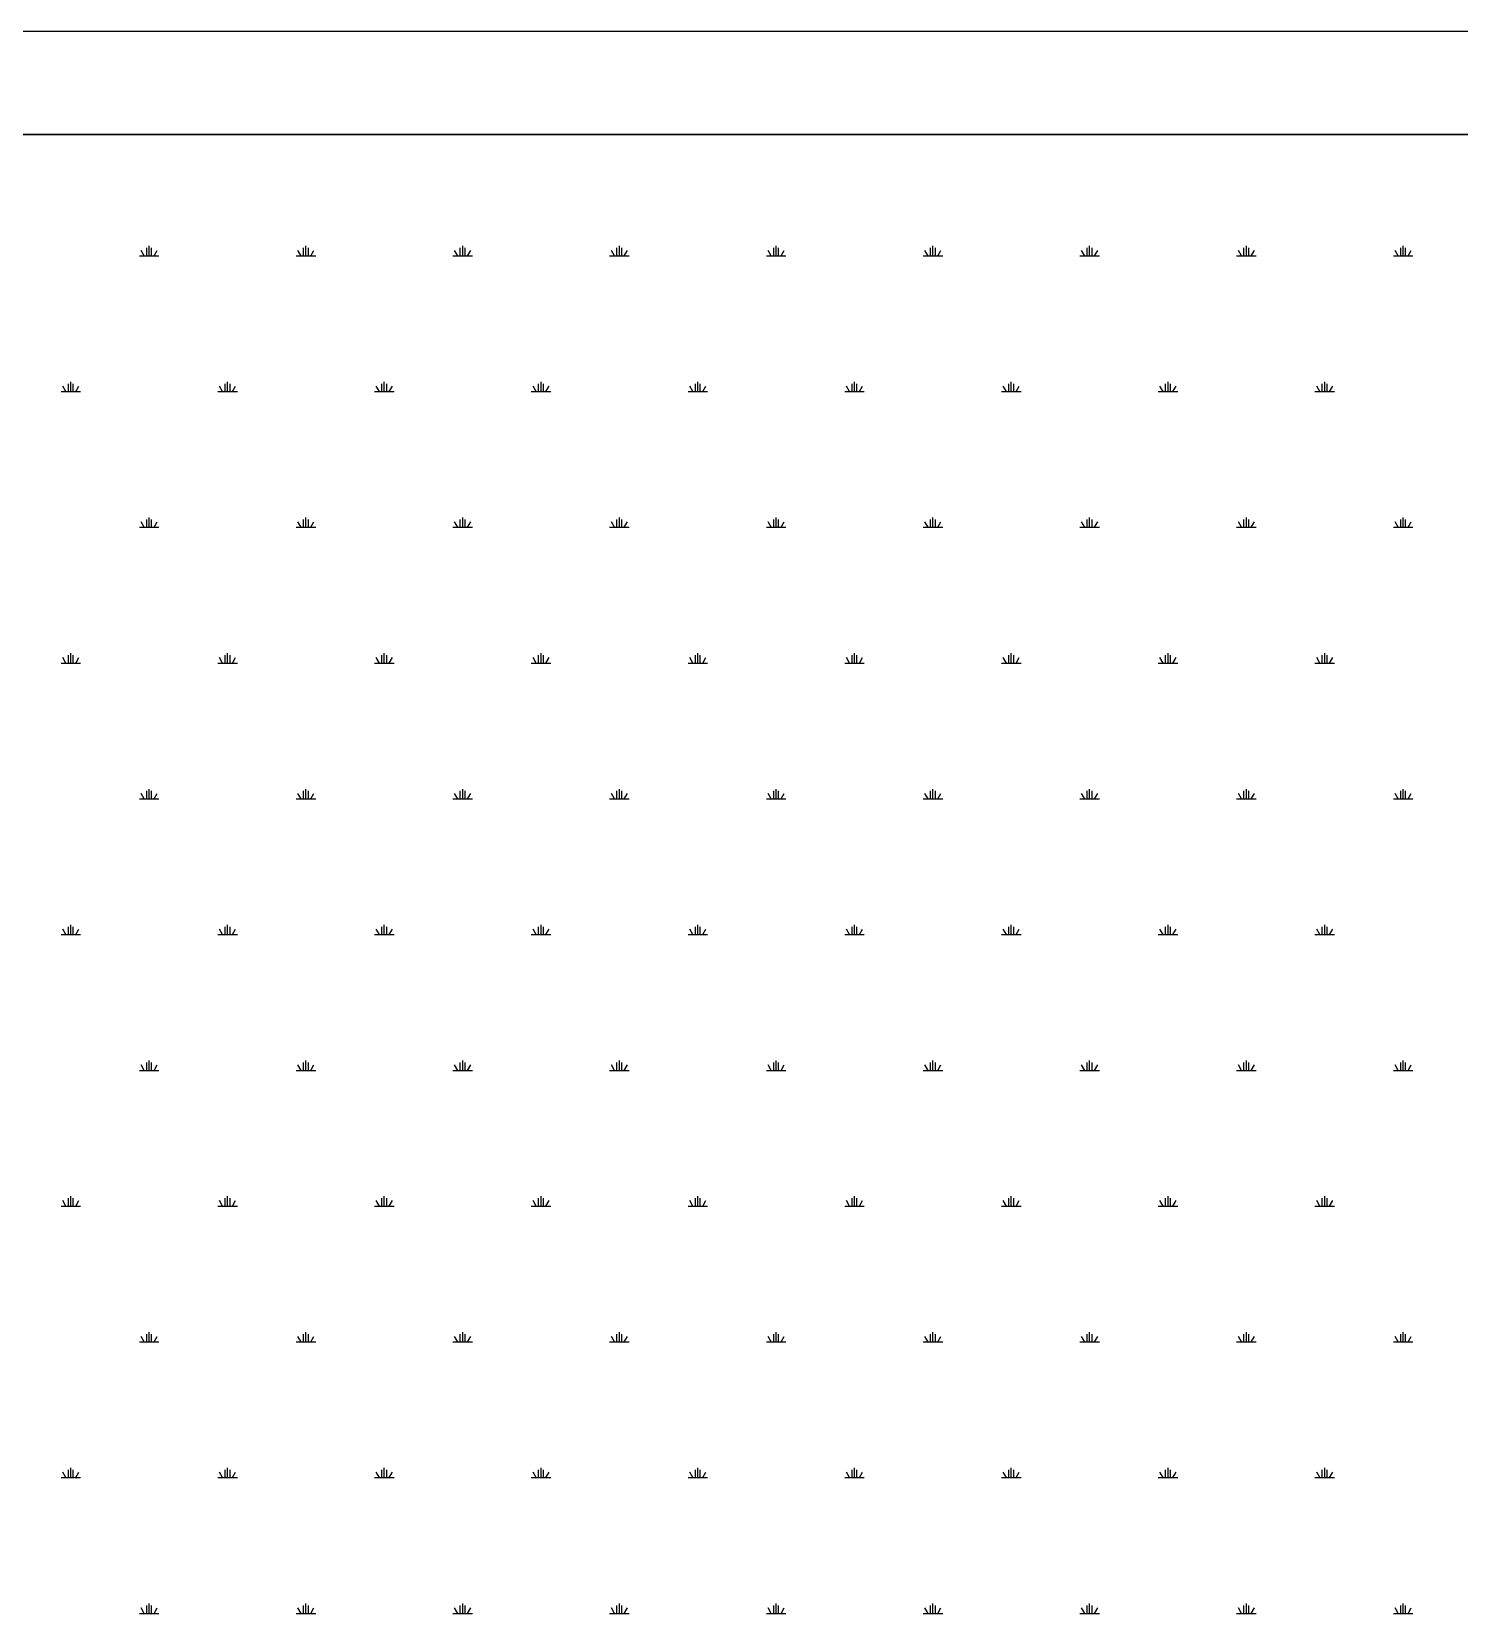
# Model space of a CAD drawing. Header units: millimetres. Extents: x 2999.9 to 3041.9, y 869.6 to 906.3.
# Drawn here: x 3036.584 to 3037.278, y 897.119 to 897.888 of the extents above; entities that cross this region are included whole.
import ezdxf

# ---------------------------------------------------------------- set-up
doc = ezdxf.new("R2010")
doc.units = ezdxf.units.MM

msp = doc.modelspace()

# ---------------------------------------------------------------- linework, layer by layer
at = {"color": 4}
msp.add_line((3038.06921, 897.88752), (3036.56921, 897.88752), dxfattribs=at)
at = {"color": 41, "lineweight": 30}
msp.add_line((3038.06921, 897.83752), (3036.56921, 897.83752), dxfattribs=at)
at = {"color": 76, "linetype": 'Continuous'}
for p, q in [((3036.64131, 897.77855), (3036.64131, 897.78332)), ((3036.71751, 897.77855), (3036.71751, 897.78332)), ((3036.79371, 897.77855), (3036.79371, 897.78332)), ((3036.86991, 897.77855), (3036.86991, 897.78332)), ((3036.94611, 897.77855), (3036.94611, 897.78332)), ((3037.02231, 897.77855), (3037.02231, 897.78332)), ((3037.09851, 897.77855), (3037.09851, 897.78332)), ((3037.17471, 897.77855), (3037.17471, 897.78332)), ((3037.25091, 897.77855), (3037.25091, 897.78332)), ((3036.63655, 897.77855), (3036.64607, 897.77855)), ((3036.63893, 897.77855), (3036.6374, 897.78119)), ((3036.64012, 897.77855), (3036.64012, 897.78236)), ((3036.6425, 897.77855), (3036.6425, 897.78236)), ((3036.64369, 897.77856), (3036.64522, 897.7812)), ((3036.71275, 897.77855), (3036.72227, 897.77855)), ((3036.71513, 897.77855), (3036.7136, 897.78119)), ((3036.71632, 897.77855), (3036.71632, 897.78236)), ((3036.7187, 897.77855), (3036.7187, 897.78236)), ((3036.71989, 897.77856), (3036.72142, 897.7812)), ((3036.78895, 897.77855), (3036.79847, 897.77855)), ((3036.79133, 897.77855), (3036.7898, 897.78119)), ((3036.79252, 897.77855), (3036.79252, 897.78236)), ((3036.7949, 897.77855), (3036.7949, 897.78236)), ((3036.79609, 897.77856), (3036.79762, 897.7812)), ((3036.86515, 897.77855), (3036.87467, 897.77855)), ((3036.86753, 897.77855), (3036.866, 897.78119)), ((3036.86872, 897.77855), (3036.86872, 897.78236)), ((3036.8711, 897.77855), (3036.8711, 897.78236)), ((3036.87229, 897.77856), (3036.87382, 897.7812)), ((3036.94135, 897.77855), (3036.95087, 897.77855)), ((3036.94373, 897.77855), (3036.9422, 897.78119)), ((3036.94492, 897.77855), (3036.94492, 897.78236)), ((3036.9473, 897.77855), (3036.9473, 897.78236)), ((3036.94849, 897.77856), (3036.95002, 897.7812)), ((3037.01755, 897.77855), (3037.02707, 897.77855)), ((3037.01993, 897.77855), (3037.0184, 897.78119)), ((3037.02112, 897.77855), (3037.02112, 897.78236)), ((3037.0235, 897.77855), (3037.0235, 897.78236)), ((3037.02469, 897.77856), (3037.02622, 897.7812)), ((3037.09375, 897.77855), (3037.10327, 897.77855)), ((3037.09613, 897.77855), (3037.0946, 897.78119)), ((3037.09732, 897.77855), (3037.09732, 897.78236)), ((3037.0997, 897.77855), (3037.0997, 897.78236)), ((3037.10089, 897.77856), (3037.10242, 897.7812)), ((3037.16995, 897.77855), (3037.17947, 897.77855)), ((3037.17233, 897.77855), (3037.1708, 897.78119)), ((3037.17352, 897.77855), (3037.17352, 897.78236)), ((3037.1759, 897.77855), (3037.1759, 897.78236)), ((3037.17709, 897.77856), (3037.17862, 897.7812)), ((3037.24615, 897.77855), (3037.25567, 897.77855)), ((3037.24853, 897.77855), (3037.247, 897.78119)), ((3037.24972, 897.77855), (3037.24972, 897.78236)), ((3037.2521, 897.77855), (3037.2521, 897.78236)), ((3037.25329, 897.77856), (3037.25482, 897.7812)), ((3036.60083, 897.71256), (3036.5993, 897.7152)), ((3036.60202, 897.71256), (3036.60202, 897.71637)), ((3036.60321, 897.71256), (3036.60321, 897.71733)), ((3036.6044, 897.71256), (3036.6044, 897.71637)), ((3036.60559, 897.71256), (3036.60712, 897.7152)), ((3036.67703, 897.71256), (3036.6755, 897.7152)), ((3036.67822, 897.71256), (3036.67822, 897.71637)), ((3036.67941, 897.71256), (3036.67941, 897.71733)), ((3036.6806, 897.71256), (3036.6806, 897.71637)), ((3036.68179, 897.71256), (3036.68332, 897.7152)), ((3036.75323, 897.71256), (3036.7517, 897.7152)), ((3036.75442, 897.71256), (3036.75442, 897.71637)), ((3036.75561, 897.71256), (3036.75561, 897.71733)), ((3036.7568, 897.71256), (3036.7568, 897.71637)), ((3036.75799, 897.71256), (3036.75952, 897.7152)), ((3036.82943, 897.71256), (3036.8279, 897.7152)), ((3036.83062, 897.71256), (3036.83062, 897.71637)), ((3036.83181, 897.71256), (3036.83181, 897.71733)), ((3036.833, 897.71256), (3036.833, 897.71637)), ((3036.83419, 897.71256), (3036.83572, 897.7152)), ((3036.90563, 897.71256), (3036.9041, 897.7152)), ((3036.90682, 897.71256), (3036.90682, 897.71637)), ((3036.90801, 897.71256), (3036.90801, 897.71733)), ((3036.9092, 897.71256), (3036.9092, 897.71637)), ((3036.91039, 897.71256), (3036.91192, 897.7152)), ((3036.98183, 897.71256), (3036.9803, 897.7152)), ((3036.98302, 897.71256), (3036.98302, 897.71637)), ((3036.98421, 897.71256), (3036.98421, 897.71733)), ((3036.9854, 897.71256), (3036.9854, 897.71637)), ((3036.98659, 897.71256), (3036.98812, 897.7152)), ((3037.05803, 897.71256), (3037.0565, 897.7152)), ((3037.05922, 897.71256), (3037.05922, 897.71637)), ((3037.06041, 897.71256), (3037.06041, 897.71733)), ((3037.0616, 897.71256), (3037.0616, 897.71637)), ((3037.06279, 897.71256), (3037.06432, 897.7152)), ((3037.13423, 897.71256), (3037.1327, 897.7152)), ((3037.13542, 897.71256), (3037.13542, 897.71637)), ((3037.13661, 897.71256), (3037.13661, 897.71733)), ((3037.1378, 897.71256), (3037.1378, 897.71637)), ((3037.13899, 897.71256), (3037.14052, 897.7152)), ((3037.21043, 897.71256), (3037.2089, 897.7152)), ((3037.21162, 897.71256), (3037.21162, 897.71637)), ((3037.21281, 897.71256), (3037.21281, 897.71733)), ((3037.214, 897.71256), (3037.214, 897.71637)), ((3037.21519, 897.71256), (3037.21672, 897.7152)), ((3036.59845, 897.71256), (3036.60797, 897.71256)), ((3036.67465, 897.71256), (3036.68417, 897.71256)), ((3036.75085, 897.71256), (3036.76037, 897.71256)), ((3036.82705, 897.71256), (3036.83657, 897.71256)), ((3036.90325, 897.71256), (3036.91277, 897.71256)), ((3036.97945, 897.71256), (3036.98897, 897.71256)), ((3037.05565, 897.71256), (3037.06517, 897.71256)), ((3037.13185, 897.71256), (3037.14137, 897.71256)), ((3037.20805, 897.71256), (3037.21757, 897.71256)), ((3036.63655, 897.64657), (3036.64607, 897.64657)), ((3036.63893, 897.64657), (3036.6374, 897.64921)), ((3036.64012, 897.64657), (3036.64012, 897.65038)), ((3036.64131, 897.64657), (3036.64131, 897.65133)), ((3036.6425, 897.64657), (3036.6425, 897.65038)), ((3036.64369, 897.64657), (3036.64522, 897.64921)), ((3036.71275, 897.64657), (3036.72227, 897.64657)), ((3036.71513, 897.64657), (3036.7136, 897.64921)), ((3036.71632, 897.64657), (3036.71632, 897.65038)), ((3036.71751, 897.64657), (3036.71751, 897.65133)), ((3036.7187, 897.64657), (3036.7187, 897.65038)), ((3036.71989, 897.64657), (3036.72142, 897.64921)), ((3036.78895, 897.64657), (3036.79847, 897.64657)), ((3036.79133, 897.64657), (3036.7898, 897.64921)), ((3036.79252, 897.64657), (3036.79252, 897.65038)), ((3036.79371, 897.64657), (3036.79371, 897.65133)), ((3036.7949, 897.64657), (3036.7949, 897.65038)), ((3036.79609, 897.64657), (3036.79762, 897.64921)), ((3036.86515, 897.64657), (3036.87467, 897.64657)), ((3036.86753, 897.64657), (3036.866, 897.64921)), ((3036.86872, 897.64657), (3036.86872, 897.65038)), ((3036.86991, 897.64657), (3036.86991, 897.65133)), ((3036.8711, 897.64657), (3036.8711, 897.65038)), ((3036.87229, 897.64657), (3036.87382, 897.64921)), ((3036.94135, 897.64657), (3036.95087, 897.64657)), ((3036.94373, 897.64657), (3036.9422, 897.64921)), ((3036.94492, 897.64657), (3036.94492, 897.65038)), ((3036.94611, 897.64657), (3036.94611, 897.65133)), ((3036.9473, 897.64657), (3036.9473, 897.65038)), ((3036.94849, 897.64657), (3036.95002, 897.64921)), ((3037.01755, 897.64657), (3037.02707, 897.64657)), ((3037.01993, 897.64657), (3037.0184, 897.64921)), ((3037.02112, 897.64657), (3037.02112, 897.65038)), ((3037.02231, 897.64657), (3037.02231, 897.65133)), ((3037.0235, 897.64657), (3037.0235, 897.65038)), ((3037.02469, 897.64657), (3037.02622, 897.64921)), ((3037.09375, 897.64657), (3037.10327, 897.64657)), ((3037.09613, 897.64657), (3037.0946, 897.64921)), ((3037.09732, 897.64657), (3037.09732, 897.65038)), ((3037.09851, 897.64657), (3037.09851, 897.65133)), ((3037.0997, 897.64657), (3037.0997, 897.65038)), ((3037.10089, 897.64657), (3037.10242, 897.64921)), ((3037.16995, 897.64657), (3037.17947, 897.64657)), ((3037.17233, 897.64657), (3037.1708, 897.64921)), ((3037.17352, 897.64657), (3037.17352, 897.65038)), ((3037.17471, 897.64657), (3037.17471, 897.65133)), ((3037.1759, 897.64657), (3037.1759, 897.65038)), ((3037.17709, 897.64657), (3037.17862, 897.64921)), ((3037.24615, 897.64657), (3037.25567, 897.64657)), ((3037.24853, 897.64657), (3037.247, 897.64921)), ((3037.24972, 897.64657), (3037.24972, 897.65038)), ((3037.25091, 897.64657), (3037.25091, 897.65133)), ((3037.2521, 897.64657), (3037.2521, 897.65038)), ((3037.25329, 897.64657), (3037.25482, 897.64921)), ((3036.60083, 897.58058), (3036.5993, 897.58322)), ((3036.60202, 897.58058), (3036.60202, 897.58439)), ((3036.60321, 897.58058), (3036.60321, 897.58534)), ((3036.6044, 897.58058), (3036.6044, 897.58439)), ((3036.60559, 897.58058), (3036.60712, 897.58322)), ((3036.67703, 897.58058), (3036.6755, 897.58322)), ((3036.67822, 897.58058), (3036.67822, 897.58439)), ((3036.67941, 897.58058), (3036.67941, 897.58534)), ((3036.6806, 897.58058), (3036.6806, 897.58439)), ((3036.68179, 897.58058), (3036.68332, 897.58322)), ((3036.75323, 897.58058), (3036.7517, 897.58322)), ((3036.75442, 897.58058), (3036.75442, 897.58439)), ((3036.75561, 897.58058), (3036.75561, 897.58534)), ((3036.7568, 897.58058), (3036.7568, 897.58439)), ((3036.75799, 897.58058), (3036.75952, 897.58322)), ((3036.82943, 897.58058), (3036.8279, 897.58322)), ((3036.83062, 897.58058), (3036.83062, 897.58439)), ((3036.83181, 897.58058), (3036.83181, 897.58534)), ((3036.833, 897.58058), (3036.833, 897.58439)), ((3036.83419, 897.58058), (3036.83572, 897.58322)), ((3036.90563, 897.58058), (3036.9041, 897.58322)), ((3036.90682, 897.58058), (3036.90682, 897.58439)), ((3036.90801, 897.58058), (3036.90801, 897.58534)), ((3036.9092, 897.58058), (3036.9092, 897.58439)), ((3036.91039, 897.58058), (3036.91192, 897.58322)), ((3036.98183, 897.58058), (3036.9803, 897.58322)), ((3036.98302, 897.58058), (3036.98302, 897.58439)), ((3036.98421, 897.58058), (3036.98421, 897.58534)), ((3036.9854, 897.58058), (3036.9854, 897.58439)), ((3036.98659, 897.58058), (3036.98812, 897.58322)), ((3037.05803, 897.58058), (3037.0565, 897.58322)), ((3037.05922, 897.58058), (3037.05922, 897.58439)), ((3037.06041, 897.58058), (3037.06041, 897.58534)), ((3037.0616, 897.58058), (3037.0616, 897.58439)), ((3037.06279, 897.58058), (3037.06432, 897.58322)), ((3037.13423, 897.58058), (3037.1327, 897.58322)), ((3037.13542, 897.58058), (3037.13542, 897.58439)), ((3037.13661, 897.58058), (3037.13661, 897.58534)), ((3037.1378, 897.58058), (3037.1378, 897.58439)), ((3037.13899, 897.58058), (3037.14052, 897.58322)), ((3037.21043, 897.58058), (3037.2089, 897.58322)), ((3037.21162, 897.58058), (3037.21162, 897.58439)), ((3037.21281, 897.58058), (3037.21281, 897.58534)), ((3037.214, 897.58058), (3037.214, 897.58439)), ((3037.21519, 897.58058), (3037.21672, 897.58322)), ((3036.59845, 897.58058), (3036.60797, 897.58058)), ((3036.67465, 897.58058), (3036.68417, 897.58058)), ((3036.75085, 897.58058), (3036.76037, 897.58058)), ((3036.82705, 897.58058), (3036.83657, 897.58058)), ((3036.90325, 897.58058), (3036.91277, 897.58058)), ((3036.97945, 897.58058), (3036.98897, 897.58058)), ((3037.05565, 897.58058), (3037.06517, 897.58058)), ((3037.13185, 897.58058), (3037.14137, 897.58058)), ((3037.20805, 897.58058), (3037.21757, 897.58058)), ((3036.63655, 897.51459), (3036.64607, 897.51459)), ((3036.63893, 897.51459), (3036.6374, 897.51723)), ((3036.64012, 897.51459), (3036.64012, 897.5184)), ((3036.64131, 897.51459), (3036.64131, 897.51935)), ((3036.6425, 897.51459), (3036.6425, 897.5184)), ((3036.64369, 897.51459), (3036.64522, 897.51723)), ((3036.71275, 897.51459), (3036.72227, 897.51459)), ((3036.71513, 897.51459), (3036.7136, 897.51723)), ((3036.71632, 897.51459), (3036.71632, 897.5184)), ((3036.71751, 897.51459), (3036.71751, 897.51935)), ((3036.7187, 897.51459), (3036.7187, 897.5184)), ((3036.71989, 897.51459), (3036.72142, 897.51723)), ((3036.78895, 897.51459), (3036.79847, 897.51459)), ((3036.79133, 897.51459), (3036.7898, 897.51723)), ((3036.79252, 897.51459), (3036.79252, 897.5184)), ((3036.79371, 897.51459), (3036.79371, 897.51935)), ((3036.7949, 897.51459), (3036.7949, 897.5184)), ((3036.79609, 897.51459), (3036.79762, 897.51723)), ((3036.86515, 897.51459), (3036.87467, 897.51459)), ((3036.86753, 897.51459), (3036.866, 897.51723)), ((3036.86872, 897.51459), (3036.86872, 897.5184)), ((3036.86991, 897.51459), (3036.86991, 897.51935)), ((3036.8711, 897.51459), (3036.8711, 897.5184)), ((3036.87229, 897.51459), (3036.87382, 897.51723)), ((3036.94135, 897.51459), (3036.95087, 897.51459)), ((3036.94373, 897.51459), (3036.9422, 897.51723)), ((3036.94492, 897.51459), (3036.94492, 897.5184)), ((3036.94611, 897.51459), (3036.94611, 897.51935)), ((3036.9473, 897.51459), (3036.9473, 897.5184)), ((3036.94849, 897.51459), (3036.95002, 897.51723)), ((3037.01755, 897.51459), (3037.02707, 897.51459)), ((3037.01993, 897.51459), (3037.0184, 897.51723)), ((3037.02112, 897.51459), (3037.02112, 897.5184)), ((3037.02231, 897.51459), (3037.02231, 897.51935)), ((3037.0235, 897.51459), (3037.0235, 897.5184)), ((3037.02469, 897.51459), (3037.02622, 897.51723)), ((3037.09375, 897.51459), (3037.10327, 897.51459)), ((3037.09613, 897.51459), (3037.0946, 897.51723)), ((3037.09732, 897.51459), (3037.09732, 897.5184)), ((3037.09851, 897.51459), (3037.09851, 897.51935)), ((3037.0997, 897.51459), (3037.0997, 897.5184)), ((3037.10089, 897.51459), (3037.10242, 897.51723)), ((3037.16995, 897.51459), (3037.17947, 897.51459)), ((3037.17233, 897.51459), (3037.1708, 897.51723)), ((3037.17352, 897.51459), (3037.17352, 897.5184)), ((3037.17471, 897.51459), (3037.17471, 897.51935)), ((3037.1759, 897.51459), (3037.1759, 897.5184)), ((3037.17709, 897.51459), (3037.17862, 897.51723)), ((3037.24615, 897.51459), (3037.25567, 897.51459)), ((3037.24853, 897.51459), (3037.247, 897.51723)), ((3037.24972, 897.51459), (3037.24972, 897.5184)), ((3037.25091, 897.51459), (3037.25091, 897.51935)), ((3037.2521, 897.51459), (3037.2521, 897.5184)), ((3037.25329, 897.51459), (3037.25482, 897.51723)), ((3036.60202, 897.4486), (3036.60202, 897.45241)), ((3036.60321, 897.4486), (3036.60321, 897.45336)), ((3036.6044, 897.4486), (3036.6044, 897.45241)), ((3036.67822, 897.4486), (3036.67822, 897.45241)), ((3036.67941, 897.4486), (3036.67941, 897.45336)), ((3036.6806, 897.4486), (3036.6806, 897.45241)), ((3036.75442, 897.4486), (3036.75442, 897.45241)), ((3036.75561, 897.4486), (3036.75561, 897.45336)), ((3036.7568, 897.4486), (3036.7568, 897.45241)), ((3036.83062, 897.4486), (3036.83062, 897.45241)), ((3036.83181, 897.4486), (3036.83181, 897.45336)), ((3036.833, 897.4486), (3036.833, 897.45241)), ((3036.90682, 897.4486), (3036.90682, 897.45241)), ((3036.90801, 897.4486), (3036.90801, 897.45336)), ((3036.9092, 897.4486), (3036.9092, 897.45241)), ((3036.98302, 897.4486), (3036.98302, 897.45241)), ((3036.98421, 897.4486), (3036.98421, 897.45336)), ((3036.9854, 897.4486), (3036.9854, 897.45241)), ((3037.05922, 897.4486), (3037.05922, 897.45241)), ((3037.06041, 897.4486), (3037.06041, 897.45336)), ((3037.0616, 897.4486), (3037.0616, 897.45241)), ((3037.13542, 897.4486), (3037.13542, 897.45241)), ((3037.13661, 897.4486), (3037.13661, 897.45336)), ((3037.1378, 897.4486), (3037.1378, 897.45241)), ((3037.21162, 897.4486), (3037.21162, 897.45241)), ((3037.21281, 897.4486), (3037.21281, 897.45336)), ((3037.214, 897.4486), (3037.214, 897.45241)), ((3036.59845, 897.4486), (3036.60797, 897.4486)), ((3036.60083, 897.4486), (3036.5993, 897.45124)), ((3036.60559, 897.4486), (3036.60712, 897.45124)), ((3036.67465, 897.4486), (3036.68417, 897.4486)), ((3036.67703, 897.4486), (3036.6755, 897.45124)), ((3036.68179, 897.4486), (3036.68332, 897.45124)), ((3036.75085, 897.4486), (3036.76037, 897.4486)), ((3036.75323, 897.4486), (3036.7517, 897.45124)), ((3036.75799, 897.4486), (3036.75952, 897.45124)), ((3036.82705, 897.4486), (3036.83657, 897.4486)), ((3036.82943, 897.4486), (3036.8279, 897.45124)), ((3036.83419, 897.4486), (3036.83572, 897.45124)), ((3036.90325, 897.4486), (3036.91277, 897.4486)), ((3036.90563, 897.4486), (3036.9041, 897.45124)), ((3036.91039, 897.4486), (3036.91192, 897.45124)), ((3036.97945, 897.4486), (3036.98897, 897.4486)), ((3036.98183, 897.4486), (3036.9803, 897.45124)), ((3036.98659, 897.4486), (3036.98812, 897.45124)), ((3037.05565, 897.4486), (3037.06517, 897.4486)), ((3037.05803, 897.4486), (3037.0565, 897.45124)), ((3037.06279, 897.4486), (3037.06432, 897.45124)), ((3037.13185, 897.4486), (3037.14137, 897.4486)), ((3037.13423, 897.4486), (3037.1327, 897.45124)), ((3037.13899, 897.4486), (3037.14052, 897.45124)), ((3037.20805, 897.4486), (3037.21757, 897.4486)), ((3037.21043, 897.4486), (3037.2089, 897.45124)), ((3037.21519, 897.4486), (3037.21672, 897.45124)), ((3036.63893, 897.38261), (3036.6374, 897.38525)), ((3036.64012, 897.38261), (3036.64012, 897.38642)), ((3036.64131, 897.38261), (3036.64131, 897.38737)), ((3036.6425, 897.38261), (3036.6425, 897.38642)), ((3036.64369, 897.38261), (3036.64522, 897.38525)), ((3036.71513, 897.38261), (3036.7136, 897.38525)), ((3036.71632, 897.38261), (3036.71632, 897.38642)), ((3036.71751, 897.38261), (3036.71751, 897.38737)), ((3036.7187, 897.38261), (3036.7187, 897.38642)), ((3036.71989, 897.38261), (3036.72142, 897.38525)), ((3036.79133, 897.38261), (3036.7898, 897.38525)), ((3036.79252, 897.38261), (3036.79252, 897.38642)), ((3036.79371, 897.38261), (3036.79371, 897.38737)), ((3036.7949, 897.38261), (3036.7949, 897.38642)), ((3036.79609, 897.38261), (3036.79762, 897.38525)), ((3036.86753, 897.38261), (3036.866, 897.38525)), ((3036.86872, 897.38261), (3036.86872, 897.38642)), ((3036.86991, 897.38261), (3036.86991, 897.38737)), ((3036.8711, 897.38261), (3036.8711, 897.38642)), ((3036.87229, 897.38261), (3036.87382, 897.38525)), ((3036.94373, 897.38261), (3036.9422, 897.38525)), ((3036.94492, 897.38261), (3036.94492, 897.38642)), ((3036.94611, 897.38261), (3036.94611, 897.38737)), ((3036.9473, 897.38261), (3036.9473, 897.38642)), ((3036.94849, 897.38261), (3036.95002, 897.38525)), ((3037.01993, 897.38261), (3037.0184, 897.38525)), ((3037.02112, 897.38261), (3037.02112, 897.38642)), ((3037.02231, 897.38261), (3037.02231, 897.38737)), ((3037.0235, 897.38261), (3037.0235, 897.38642)), ((3037.02469, 897.38261), (3037.02622, 897.38525)), ((3037.09613, 897.38261), (3037.0946, 897.38525)), ((3037.09732, 897.38261), (3037.09732, 897.38642)), ((3037.09851, 897.38261), (3037.09851, 897.38737)), ((3037.0997, 897.38261), (3037.0997, 897.38642)), ((3037.10089, 897.38261), (3037.10242, 897.38525)), ((3037.17233, 897.38261), (3037.1708, 897.38525)), ((3037.17352, 897.38261), (3037.17352, 897.38642)), ((3037.17471, 897.38261), (3037.17471, 897.38737)), ((3037.1759, 897.38261), (3037.1759, 897.38642)), ((3037.17709, 897.38261), (3037.17862, 897.38525)), ((3037.24853, 897.38261), (3037.247, 897.38525)), ((3037.24972, 897.38261), (3037.24972, 897.38642)), ((3037.25091, 897.38261), (3037.25091, 897.38737)), ((3037.2521, 897.38261), (3037.2521, 897.38642)), ((3037.25329, 897.38261), (3037.25482, 897.38525)), ((3036.63655, 897.38261), (3036.64607, 897.38261)), ((3036.71275, 897.38261), (3036.72227, 897.38261)), ((3036.78895, 897.38261), (3036.79847, 897.38261)), ((3036.86515, 897.38261), (3036.87467, 897.38261)), ((3036.94135, 897.38261), (3036.95087, 897.38261)), ((3037.01755, 897.38261), (3037.02707, 897.38261)), ((3037.09375, 897.38261), (3037.10327, 897.38261)), ((3037.16995, 897.38261), (3037.17947, 897.38261)), ((3037.24615, 897.38261), (3037.25567, 897.38261)), ((3036.59845, 897.31662), (3036.60797, 897.31662)), ((3036.60083, 897.31662), (3036.5993, 897.31926)), ((3036.60202, 897.31662), (3036.60202, 897.32043)), ((3036.60321, 897.31662), (3036.60321, 897.32138)), ((3036.6044, 897.31662), (3036.6044, 897.32043)), ((3036.60559, 897.31662), (3036.60712, 897.31926)), ((3036.67465, 897.31662), (3036.68417, 897.31662)), ((3036.67703, 897.31662), (3036.6755, 897.31926)), ((3036.67822, 897.31662), (3036.67822, 897.32043)), ((3036.67941, 897.31662), (3036.67941, 897.32138)), ((3036.6806, 897.31662), (3036.6806, 897.32043)), ((3036.68179, 897.31662), (3036.68332, 897.31926)), ((3036.75085, 897.31662), (3036.76037, 897.31662)), ((3036.75323, 897.31662), (3036.7517, 897.31926)), ((3036.75442, 897.31662), (3036.75442, 897.32043)), ((3036.75561, 897.31662), (3036.75561, 897.32138)), ((3036.7568, 897.31662), (3036.7568, 897.32043)), ((3036.75799, 897.31662), (3036.75952, 897.31926)), ((3036.82705, 897.31662), (3036.83657, 897.31662)), ((3036.82943, 897.31662), (3036.8279, 897.31926)), ((3036.83062, 897.31662), (3036.83062, 897.32043)), ((3036.83181, 897.31662), (3036.83181, 897.32138)), ((3036.833, 897.31662), (3036.833, 897.32043)), ((3036.83419, 897.31662), (3036.83572, 897.31926)), ((3036.90325, 897.31662), (3036.91277, 897.31662)), ((3036.90563, 897.31662), (3036.9041, 897.31926)), ((3036.90682, 897.31662), (3036.90682, 897.32043)), ((3036.90801, 897.31662), (3036.90801, 897.32138)), ((3036.9092, 897.31662), (3036.9092, 897.32043)), ((3036.91039, 897.31662), (3036.91192, 897.31926)), ((3036.97945, 897.31662), (3036.98897, 897.31662)), ((3036.98183, 897.31662), (3036.9803, 897.31926)), ((3036.98302, 897.31662), (3036.98302, 897.32043)), ((3036.98421, 897.31662), (3036.98421, 897.32138)), ((3036.9854, 897.31662), (3036.9854, 897.32043)), ((3036.98659, 897.31662), (3036.98812, 897.31926)), ((3037.05565, 897.31662), (3037.06517, 897.31662)), ((3037.05803, 897.31662), (3037.0565, 897.31926)), ((3037.05922, 897.31662), (3037.05922, 897.32043)), ((3037.06041, 897.31662), (3037.06041, 897.32138)), ((3037.0616, 897.31662), (3037.0616, 897.32043)), ((3037.06279, 897.31662), (3037.06432, 897.31926)), ((3037.13185, 897.31662), (3037.14137, 897.31662)), ((3037.13423, 897.31662), (3037.1327, 897.31926)), ((3037.13542, 897.31662), (3037.13542, 897.32043)), ((3037.13661, 897.31662), (3037.13661, 897.32138)), ((3037.1378, 897.31662), (3037.1378, 897.32043)), ((3037.13899, 897.31662), (3037.14052, 897.31926)), ((3037.20805, 897.31662), (3037.21757, 897.31662)), ((3037.21043, 897.31662), (3037.2089, 897.31926)), ((3037.21162, 897.31662), (3037.21162, 897.32043)), ((3037.21281, 897.31662), (3037.21281, 897.32138)), ((3037.214, 897.31662), (3037.214, 897.32043)), ((3037.21519, 897.31662), (3037.21672, 897.31926)), ((3036.63893, 897.25062), (3036.6374, 897.25326)), ((3036.64012, 897.25062), (3036.64012, 897.25443)), ((3036.64131, 897.25062), (3036.64131, 897.25539)), ((3036.6425, 897.25062), (3036.6425, 897.25443)), ((3036.64369, 897.25063), (3036.64522, 897.25327)), ((3036.71513, 897.25062), (3036.7136, 897.25326)), ((3036.71632, 897.25062), (3036.71632, 897.25443)), ((3036.71751, 897.25062), (3036.71751, 897.25539)), ((3036.7187, 897.25062), (3036.7187, 897.25443)), ((3036.71989, 897.25063), (3036.72142, 897.25327)), ((3036.79133, 897.25062), (3036.7898, 897.25326)), ((3036.79252, 897.25062), (3036.79252, 897.25443)), ((3036.79371, 897.25062), (3036.79371, 897.25539)), ((3036.7949, 897.25062), (3036.7949, 897.25443)), ((3036.79609, 897.25063), (3036.79762, 897.25327)), ((3036.86753, 897.25062), (3036.866, 897.25326)), ((3036.86872, 897.25062), (3036.86872, 897.25443)), ((3036.86991, 897.25062), (3036.86991, 897.25539)), ((3036.8711, 897.25062), (3036.8711, 897.25443)), ((3036.87229, 897.25063), (3036.87382, 897.25327)), ((3036.94373, 897.25062), (3036.9422, 897.25326)), ((3036.94492, 897.25062), (3036.94492, 897.25443)), ((3036.94611, 897.25062), (3036.94611, 897.25539)), ((3036.9473, 897.25062), (3036.9473, 897.25443)), ((3036.94849, 897.25063), (3036.95002, 897.25327)), ((3037.01993, 897.25062), (3037.0184, 897.25326)), ((3037.02112, 897.25062), (3037.02112, 897.25443)), ((3037.02231, 897.25062), (3037.02231, 897.25539)), ((3037.0235, 897.25062), (3037.0235, 897.25443)), ((3037.02469, 897.25063), (3037.02622, 897.25327)), ((3037.09613, 897.25062), (3037.0946, 897.25326)), ((3037.09732, 897.25062), (3037.09732, 897.25443)), ((3037.09851, 897.25062), (3037.09851, 897.25539)), ((3037.0997, 897.25062), (3037.0997, 897.25443)), ((3037.10089, 897.25063), (3037.10242, 897.25327)), ((3037.17233, 897.25062), (3037.1708, 897.25326)), ((3037.17352, 897.25062), (3037.17352, 897.25443)), ((3037.17471, 897.25062), (3037.17471, 897.25539)), ((3037.1759, 897.25062), (3037.1759, 897.25443)), ((3037.17709, 897.25063), (3037.17862, 897.25327)), ((3037.24853, 897.25062), (3037.247, 897.25326)), ((3037.24972, 897.25062), (3037.24972, 897.25443)), ((3037.25091, 897.25062), (3037.25091, 897.25539)), ((3037.2521, 897.25062), (3037.2521, 897.25443)), ((3037.25329, 897.25063), (3037.25482, 897.25327)), ((3036.63655, 897.25062), (3036.64607, 897.25062)), ((3036.71275, 897.25062), (3036.72227, 897.25062)), ((3036.78895, 897.25062), (3036.79847, 897.25062)), ((3036.86515, 897.25062), (3036.87467, 897.25062)), ((3036.94135, 897.25062), (3036.95087, 897.25062)), ((3037.01755, 897.25062), (3037.02707, 897.25062)), ((3037.09375, 897.25062), (3037.10327, 897.25062)), ((3037.16995, 897.25062), (3037.17947, 897.25062)), ((3037.24615, 897.25062), (3037.25567, 897.25062)), ((3036.59845, 897.18463), (3036.60797, 897.18463)), ((3036.60083, 897.18463), (3036.5993, 897.18727)), ((3036.60202, 897.18463), (3036.60202, 897.18844)), ((3036.60321, 897.18463), (3036.60321, 897.1894)), ((3036.6044, 897.18463), (3036.6044, 897.18844)), ((3036.60559, 897.18464), (3036.60712, 897.18728)), ((3036.67465, 897.18463), (3036.68417, 897.18463)), ((3036.67703, 897.18463), (3036.6755, 897.18727)), ((3036.67822, 897.18463), (3036.67822, 897.18844)), ((3036.67941, 897.18463), (3036.67941, 897.1894)), ((3036.6806, 897.18463), (3036.6806, 897.18844)), ((3036.68179, 897.18464), (3036.68332, 897.18728)), ((3036.75085, 897.18463), (3036.76037, 897.18463)), ((3036.75323, 897.18463), (3036.7517, 897.18727)), ((3036.75442, 897.18463), (3036.75442, 897.18844)), ((3036.75561, 897.18463), (3036.75561, 897.1894)), ((3036.7568, 897.18463), (3036.7568, 897.18844)), ((3036.75799, 897.18464), (3036.75952, 897.18728)), ((3036.82705, 897.18463), (3036.83657, 897.18463)), ((3036.82943, 897.18463), (3036.8279, 897.18727)), ((3036.83062, 897.18463), (3036.83062, 897.18844)), ((3036.83181, 897.18463), (3036.83181, 897.1894)), ((3036.833, 897.18463), (3036.833, 897.18844)), ((3036.83419, 897.18464), (3036.83572, 897.18728)), ((3036.90325, 897.18463), (3036.91277, 897.18463)), ((3036.90563, 897.18463), (3036.9041, 897.18727)), ((3036.90682, 897.18463), (3036.90682, 897.18844)), ((3036.90801, 897.18463), (3036.90801, 897.1894)), ((3036.9092, 897.18463), (3036.9092, 897.18844)), ((3036.91039, 897.18464), (3036.91192, 897.18728)), ((3036.97945, 897.18463), (3036.98897, 897.18463)), ((3036.98183, 897.18463), (3036.9803, 897.18727)), ((3036.98302, 897.18463), (3036.98302, 897.18844)), ((3036.98421, 897.18463), (3036.98421, 897.1894)), ((3036.9854, 897.18463), (3036.9854, 897.18844)), ((3036.98659, 897.18464), (3036.98812, 897.18728)), ((3037.05565, 897.18463), (3037.06517, 897.18463)), ((3037.05803, 897.18463), (3037.0565, 897.18727)), ((3037.05922, 897.18463), (3037.05922, 897.18844)), ((3037.06041, 897.18463), (3037.06041, 897.1894)), ((3037.0616, 897.18463), (3037.0616, 897.18844)), ((3037.06279, 897.18464), (3037.06432, 897.18728)), ((3037.13185, 897.18463), (3037.14137, 897.18463)), ((3037.13423, 897.18463), (3037.1327, 897.18727)), ((3037.13542, 897.18463), (3037.13542, 897.18844)), ((3037.13661, 897.18463), (3037.13661, 897.1894)), ((3037.1378, 897.18463), (3037.1378, 897.18844)), ((3037.13899, 897.18464), (3037.14052, 897.18728)), ((3037.20805, 897.18463), (3037.21757, 897.18463)), ((3037.21043, 897.18463), (3037.2089, 897.18727)), ((3037.21162, 897.18463), (3037.21162, 897.18844)), ((3037.21281, 897.18463), (3037.21281, 897.1894)), ((3037.214, 897.18463), (3037.214, 897.18844)), ((3037.21519, 897.18464), (3037.21672, 897.18728)), ((3036.64012, 897.11864), (3036.64012, 897.12245)), ((3036.64131, 897.11864), (3036.64131, 897.12341)), ((3036.6425, 897.11864), (3036.6425, 897.12245)), ((3036.71632, 897.11864), (3036.71632, 897.12245)), ((3036.71751, 897.11864), (3036.71751, 897.12341)), ((3036.7187, 897.11864), (3036.7187, 897.12245)), ((3036.79252, 897.11864), (3036.79252, 897.12245)), ((3036.79371, 897.11864), (3036.79371, 897.12341)), ((3036.7949, 897.11864), (3036.7949, 897.12245)), ((3036.86872, 897.11864), (3036.86872, 897.12245)), ((3036.86991, 897.11864), (3036.86991, 897.12341)), ((3036.8711, 897.11864), (3036.8711, 897.12245)), ((3036.94492, 897.11864), (3036.94492, 897.12245)), ((3036.94611, 897.11864), (3036.94611, 897.12341)), ((3036.9473, 897.11864), (3036.9473, 897.12245)), ((3037.02112, 897.11864), (3037.02112, 897.12245)), ((3037.02231, 897.11864), (3037.02231, 897.12341)), ((3037.0235, 897.11864), (3037.0235, 897.12245)), ((3037.09732, 897.11864), (3037.09732, 897.12245)), ((3037.09851, 897.11864), (3037.09851, 897.12341)), ((3037.0997, 897.11864), (3037.0997, 897.12245)), ((3037.17352, 897.11864), (3037.17352, 897.12245)), ((3037.17471, 897.11864), (3037.17471, 897.12341)), ((3037.1759, 897.11864), (3037.1759, 897.12245)), ((3037.24972, 897.11864), (3037.24972, 897.12245)), ((3037.25091, 897.11864), (3037.25091, 897.12341)), ((3037.2521, 897.11864), (3037.2521, 897.12245)), ((3036.63655, 897.11864), (3036.64607, 897.11864)), ((3036.63893, 897.11864), (3036.6374, 897.12128)), ((3036.64369, 897.11864), (3036.64522, 897.12128)), ((3036.71275, 897.11864), (3036.72227, 897.11864)), ((3036.71513, 897.11864), (3036.7136, 897.12128)), ((3036.71989, 897.11864), (3036.72142, 897.12128)), ((3036.78895, 897.11864), (3036.79847, 897.11864)), ((3036.79133, 897.11864), (3036.7898, 897.12128)), ((3036.79609, 897.11864), (3036.79762, 897.12128)), ((3036.86515, 897.11864), (3036.87467, 897.11864)), ((3036.86753, 897.11864), (3036.866, 897.12128)), ((3036.87229, 897.11864), (3036.87382, 897.12128)), ((3036.94135, 897.11864), (3036.95087, 897.11864)), ((3036.94373, 897.11864), (3036.9422, 897.12128)), ((3036.94849, 897.11864), (3036.95002, 897.12128)), ((3037.01755, 897.11864), (3037.02707, 897.11864)), ((3037.01993, 897.11864), (3037.0184, 897.12128)), ((3037.02469, 897.11864), (3037.02622, 897.12128)), ((3037.09375, 897.11864), (3037.10327, 897.11864)), ((3037.09613, 897.11864), (3037.0946, 897.12128)), ((3037.10089, 897.11864), (3037.10242, 897.12128)), ((3037.16995, 897.11864), (3037.17947, 897.11864)), ((3037.17233, 897.11864), (3037.1708, 897.12128)), ((3037.17709, 897.11864), (3037.17862, 897.12128)), ((3037.24615, 897.11864), (3037.25567, 897.11864)), ((3037.24853, 897.11864), (3037.247, 897.12128)), ((3037.25329, 897.11864), (3037.25482, 897.12128))]:
    msp.add_line(p, q, dxfattribs=at)

doc.saveas('drawing.dxf')
